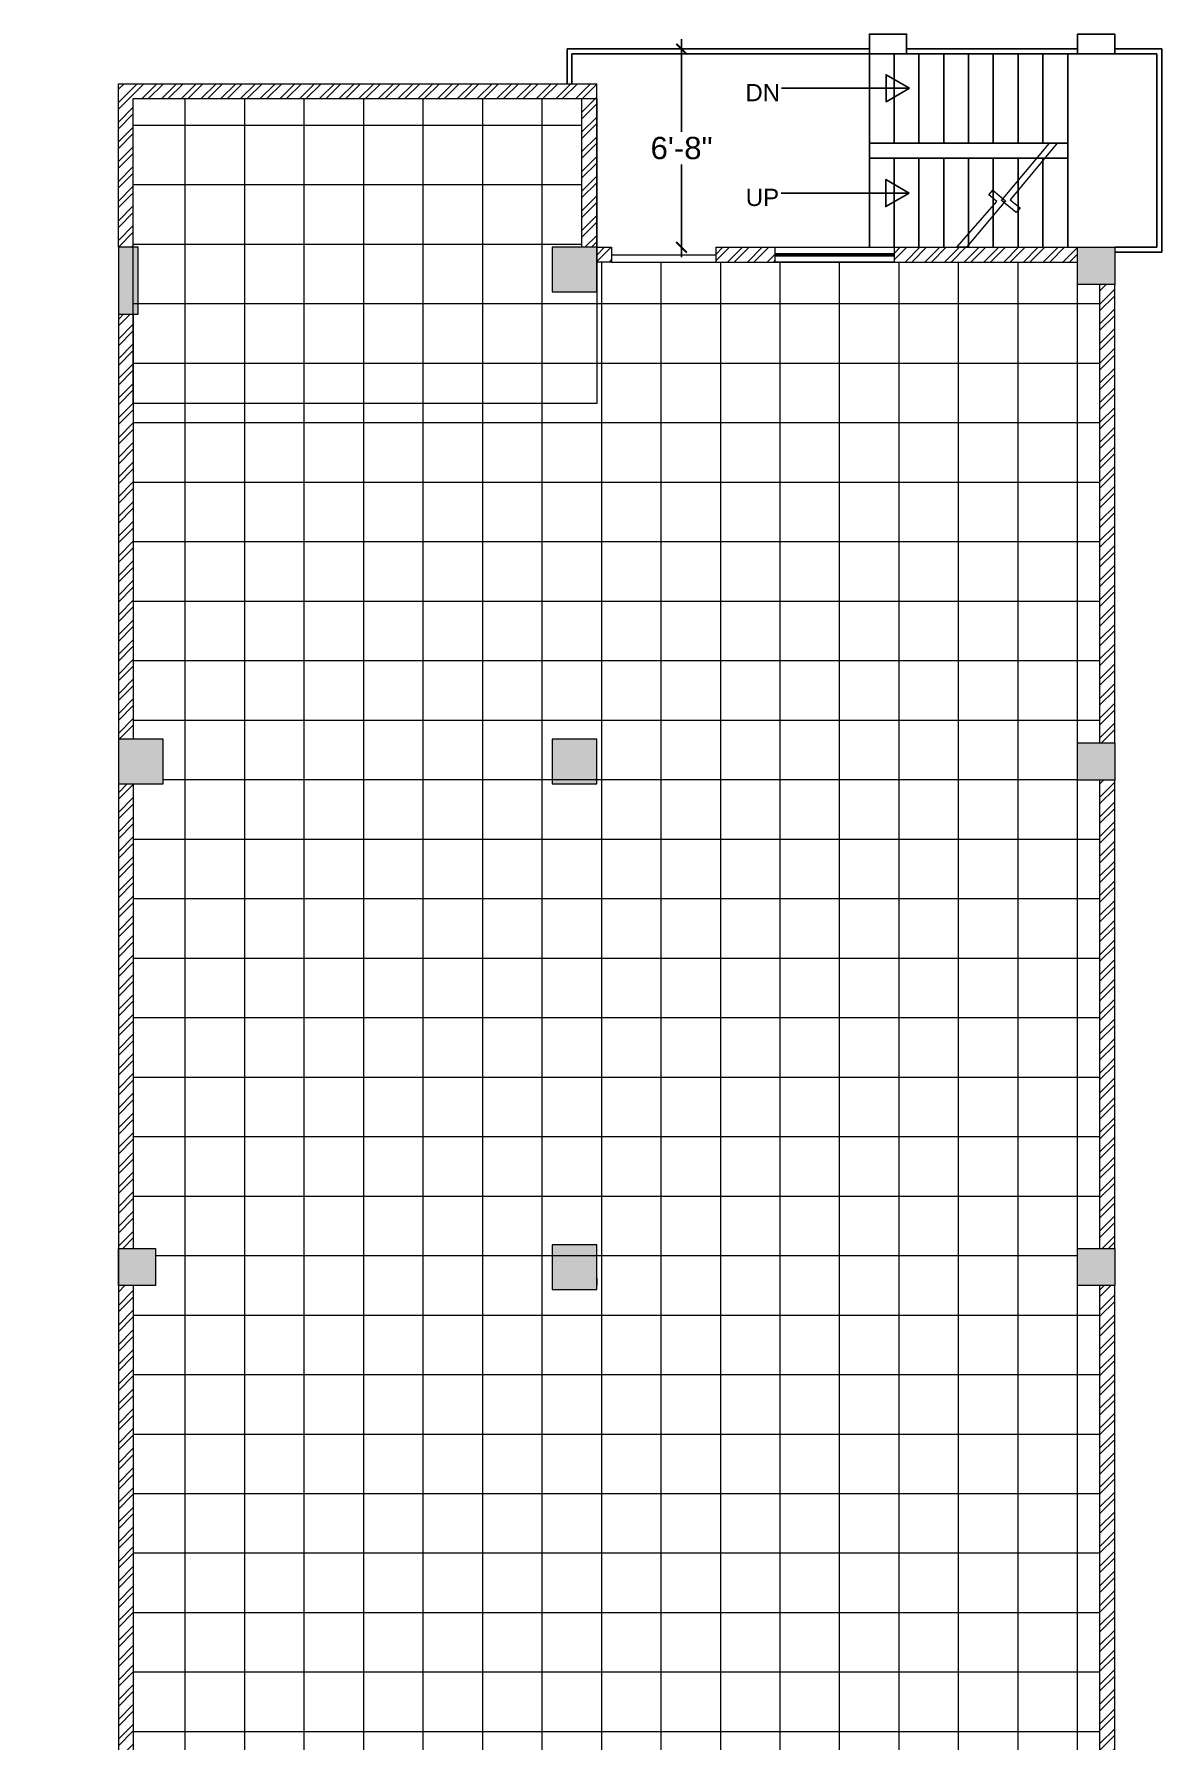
# Model space of a CAD drawing. Header units: inches. Extents: x 111501 to 134888, y 46021 to 52102.
# Drawn here: x 114201 to 114656, y 51413 to 52102 of the extents above; entities that cross this region are included whole.
import ezdxf
from ezdxf.enums import TextEntityAlignment as Align
from ezdxf.lldxf.tags import DXFTag

# ---------------------------------------------------------------- set-up
doc = ezdxf.new("R2010")
doc.units = ezdxf.units.IN
doc.header["$MEASUREMENT"] = 0
for name, color, linetype in [('10', 1, 'Continuous'), ('D', 251, 'Continuous'), ('RO', 7, 'Continuous'), ('staircase', 6, 'Continuous')]:
    doc.layers.add(name, color=color, linetype=linetype)
for name, color, linetype, lineweight in [('column', 252, 'Continuous', 9), ('DOOR', 1, 'Continuous', 0), ('FURNITURE', 14, 'Continuous', 18), ('wall', 7, 'Continuous', 9), ('window', 140, 'Continuous', 15)]:
    doc.layers.add(name, color=color, linetype=linetype, lineweight=lineweight)
doc.styles.add('A', font='arial.ttf')
doc.styles.get("Standard").update_dxf_attribs({"font": 'txt.shx', "height": 6})
tags = doc.linetypes.add('DASHED2', pattern=[0.375, 0.25, -0.125]).pattern_tags.tags
tags[6:7] = [DXFTag(74, 4), DXFTag(75, 0), DXFTag(340, '0'), DXFTag(46, 1.0), DXFTag(50, 0.0), DXFTag(44, 0.0), DXFTag(45, 0.0)]
tags[4:5] = [DXFTag(74, 4), DXFTag(75, 0), DXFTag(340, '0'), DXFTag(46, 1.0), DXFTag(50, 0.0), DXFTag(44, 0.0), DXFTag(45, 0.0)]
doc.dimstyles.new('Standard$0', dxfattribs={"dimtxt": 4, "dimasz": 2, "dimexe": 0.125, "dimexo": 0.125, "dimgap": 0.25, "dimtad": 0, "dimtih": 1, "dimtoh": 1, "dimdec": 1, "dimlfac": -1, "dimzin": 0, "dimdsep": 46, "dimlunit": 4, "dimtxsty": 'Standard', "dimblk": 'OBLIQUE', "dimblk1": 'DOTSMALL', "dimblk2": 'DOTSMALL', "dimcen": 0, "dimse1": 1, "dimse2": 1, "dimadec": 0, "dimazin": 0, "dimtfac": 1, "dimtdec": 1, "dimtofl": 0, "dimtmove": 0, "dimatfit": 3, "dimfxl": 1, "dimtolj": 1, "dimtzin": 0, "dimarcsym": 0})
pattern_1 = [(45, (15307.584, 4082.624), (-3.97747564, 3.97747564), []), (45, (15310.2355, 4082.624), (-3.97747564, 3.97747564), [])]

# ---------------------------------------------------------------- blocks, each defined once
blk = doc.blocks.new('_ARCHTICK')
at = {"color": 0, "linetype": 'ByBlock', "lineweight": -2}
blk.add_solid([(0.4, 0.31), (0.31, 0.4), (-0.31, -0.4), (-0.4, -0.31)], dxfattribs=at)
blk = doc.blocks.new('*D1690')
at = {"layer": 'D', "color": 5, "linetype": 'Continuous', "lineweight": 25, "transparency": 16777216}
for p, q in [((114462.1, 52099.94), (114462.1, 52062.53)), ((114462.1, 52011.94), (114462.1, 52049.34))]:
    blk.add_line(p, q, dxfattribs=at)
at = {"layer": 'Defpoints', "color": 0, "linetype": 'Continuous', "lineweight": 5, "transparency": 16777216}
for p in [(114462.1, 52095.94), (114470.1, 52095.94), (114475.88, 52015.94)]:
    blk.add_point(p, dxfattribs=at)
at = {"layer": 'D', "color": 5, "linetype": 'Continuous', "lineweight": 25, "transparency": 16777216, "xscale": 6, "yscale": 6, "zscale": 6}
for p, rotation in [((114462.1, 52095.94), 90), ((114462.1, 52015.94), 270)]:
    blk.add_blockref('_ARCHTICK', p, dxfattribs=dict(at, rotation=rotation))
at = {"layer": 'D', "linetype": 'Continuous', "transparency": 16777216, "insert": (114462.1, 52055.94), "char_height": 9, "attachment_point": 5, "style": 'A'}
blk.add_mtext('\\A1;6\'-8"', dxfattribs=at)
blk = doc.blocks.new('_Oblique')
at = {"color": 0, "linetype": 'ByBlock', "lineweight": -2}
blk.add_line((-0.5, -0.5), (0.5, 0.5), dxfattribs=at)

msp = doc.modelspace()

# ---------------------------------------------------------------- hatches: boundary and pattern name
at = {"layer": 'column'}
h = msp.add_hatch(color=256, dxfattribs=at)
h.paths.add_polyline_path([(114409.88, 52015.94), (114409.88, 51997.94), (114427.88, 51997.94), (114427.88, 52015.94)])
h.paths.add_polyline_path([(114234.88, 52015.94), (114234.88, 51988.94), (114242.88, 51988.94), (114242.88, 52015.94)])
h = msp.add_hatch(color=256, dxfattribs=at)
h.paths.add_polyline_path([(114621.88, 52011.99), (114621.88, 52000.99), (114632.88, 52000.99), (114632.88, 52011.99)])
h.paths.add_polyline_path([(114632.88, 52011.99), (114632.88, 52015.99), (114621.88, 52015.99), (114621.88, 52011.99)])
h.paths.add_polyline_path([(114632.88, 52000.99), (114636.88, 52000.99), (114636.88, 52011.99), (114632.88, 52011.99)])
h.paths.add_polyline_path([(114636.88, 52015.99), (114632.88, 52015.99), (114632.88, 52011.99), (114636.88, 52011.99)])
msp.add_hatch(color=256, dxfattribs=at).paths.add_polyline_path([(114234.88, 51817.51), (114234.88, 51799.51), (114252.88, 51799.51), (114252.88, 51817.51)])
h = msp.add_hatch(color=256, dxfattribs=at)
h.paths.add_polyline_path([(114409.88, 51409.65), (114409.88, 51391.65), (114427.88, 51391.65), (114427.88, 51409.65)])
h.paths.add_polyline_path([(114409.88, 51613.58), (114409.88, 51595.58), (114427.88, 51595.58), (114427.88, 51613.58)])
h.paths.add_polyline_path([(114409.88, 51817.51), (114409.88, 51799.51), (114427.88, 51799.51), (114427.88, 51817.51)])
h = msp.add_hatch(color=256, dxfattribs=at)
h.paths.add_polyline_path([(114621.88, 51812.06), (114621.88, 51801.06), (114632.88, 51801.06), (114632.88, 51812.06)])
h.paths.add_polyline_path([(114632.88, 51812.06), (114632.88, 51816.06), (114621.88, 51816.06), (114621.88, 51812.06)])
h.paths.add_polyline_path([(114632.88, 51801.06), (114636.88, 51801.06), (114636.88, 51812.06), (114632.88, 51812.06)])
h.paths.add_polyline_path([(114636.88, 51816.06), (114632.88, 51816.06), (114632.88, 51812.06), (114636.88, 51812.06)])
h = msp.add_hatch(color=256, dxfattribs=at)
h.paths.add_polyline_path([(114234.88, 51608.13), (114234.88, 51597.13), (114245.88, 51597.13), (114245.88, 51608.13)])
h.paths.add_polyline_path([(114245.88, 51608.13), (114245.88, 51612.13), (114234.88, 51612.13), (114234.88, 51608.13)])
h.paths.add_polyline_path([(114245.88, 51597.13), (114249.88, 51597.13), (114249.88, 51608.13), (114245.88, 51608.13)])
h.paths.add_polyline_path([(114249.88, 51612.13), (114245.88, 51612.13), (114245.88, 51608.13), (114249.88, 51608.13)])
h = msp.add_hatch(color=256, dxfattribs=at)
h.paths.add_polyline_path([(114621.88, 51608.13), (114621.88, 51597.13), (114632.88, 51597.13), (114632.88, 51608.13)])
h.paths.add_polyline_path([(114632.88, 51608.13), (114632.88, 51612.13), (114621.88, 51612.13), (114621.88, 51608.13)])
h.paths.add_polyline_path([(114632.88, 51597.13), (114636.88, 51597.13), (114636.88, 51608.13), (114632.88, 51608.13)])
h.paths.add_polyline_path([(114636.88, 51612.13), (114632.88, 51612.13), (114632.88, 51608.13), (114636.88, 51608.13)])
at = {"layer": 'wall', "lineweight": 5}
h = msp.add_hatch(dxfattribs=at)
h.set_pattern_fill('ANSI32', color=256, scale=15, style=0)
h.set_pattern_definition(pattern_1)
h.paths.add_polyline_path([(114234.88, 52015.94), (114234.88, 52081.94), (114427.88, 52081.94), (114427.88, 52015.94), (114421.88, 52015.94), (114421.88, 52075.94), (114240.88, 52075.94), (114240.88, 52015.94)])
h = msp.add_hatch(dxfattribs=at)
h.set_pattern_fill('ANSI32', color=256, scale=15, style=0)
h.set_pattern_definition(pattern_1)
h.paths.add_polyline_path([(114547.88, 52009.94), (114621.88, 52009.94), (114621.88, 52015.94), (114547.88, 52015.94)])
h.paths.add_polyline_path([(114475.88, 52015.94), (114475.88, 52009.94), (114499.88, 52009.94), (114499.88, 52015.94)])
h.paths.add_polyline_path([(114427.88, 52009.94), (114433.88, 52009.94), (114433.88, 52015.94), (114427.88, 52015.94)])
h = msp.add_hatch(dxfattribs=at)
h.set_pattern_fill('ANSI32', color=256, scale=15, style=0)
h.set_pattern_definition(pattern_1)
h.paths.add_polyline_path([(114630.88, 51612.08), (114636.88, 51612.08), (114636.88, 51801.01), (114630.88, 51801.01)])
h.paths.add_polyline_path([(114630.88, 51408.15), (114636.88, 51408.15), (114636.88, 51597.08), (114630.88, 51597.08)])
h.paths.add_polyline_path([(114630.88, 51816.01), (114636.88, 51816.01), (114636.88, 52000.94), (114630.88, 52000.94)])
h.paths.add_polyline_path([(114630.88, 51283.15), (114636.88, 51283.15), (114636.88, 51393.15), (114630.88, 51393.15)])
h = msp.add_hatch(dxfattribs=at)
h.set_pattern_fill('ANSI32', color=256, scale=15, style=0)
h.set_pattern_definition(pattern_1)
h.paths.add_polyline_path([(114234.88, 51612.08), (114240.88, 51612.08), (114240.88, 51799.51), (114234.88, 51799.51)])
h.paths.add_polyline_path([(114234.88, 51988.94), (114234.88, 51817.51), (114240.88, 51817.51), (114240.88, 51988.94)])
h = msp.add_hatch(dxfattribs=at)
h.set_pattern_fill('ANSI32', color=256, scale=15, style=0)
h.set_pattern_definition(pattern_1)
h.paths.add_polyline_path([(114200.88, 51277.15), (114200.88, 51283.15), (114234.88, 51283.15), (114234.88, 51393.15), (114240.88, 51393.15), (114240.88, 51384.67), (114240.88, 51366.62), (114240.88, 51357.66), (114240.88, 51339.61), (114240.88, 51331.15), (114240.88, 51313.09), (114240.88, 51302.19), (114240.88, 51284.14), (114240.88, 51277.15)])
h.paths.add_polyline_path([(114234.88, 51408.15), (114240.88, 51408.15), (114240.88, 51597.08), (114234.88, 51597.08)])

# ---------------------------------------------------------------- linework, layer by layer
at = {"layer": '10', "linetype": 'Continuous'}
for p, q in [((114554.04, 52080.1), (114502.4, 52080.1)), ((114553.92, 52037.83), (114502.28, 52037.83))]:
    msp.add_line(p, q, dxfattribs=at)
for points in [[(114554.04, 52080.1), (114544.6, 52074.65), (114544.6, 52085.55)], [(114553.92, 52037.83), (114544.48, 52032.38), (114544.48, 52043.28)]]:
    msp.add_lwpolyline(points, close=True, dxfattribs=at)
at = {"layer": 'column'}
for points in [[(114242.88, 51988.94), (114242.88, 52015.94), (114234.88, 52015.94), (114234.88, 51988.94)], [(114427.88, 52015.94), (114409.88, 52015.94), (114409.88, 51997.94), (114427.88, 51997.94)], [(114621.88, 52015.94), (114636.88, 52015.94), (114636.88, 52000.94), (114621.88, 52000.94)], [(114252.88, 51817.51), (114234.88, 51817.51), (114234.88, 51799.51), (114252.88, 51799.51)], [(114427.88, 51817.51), (114409.88, 51817.51), (114409.88, 51799.51), (114427.88, 51799.51)], [(114621.88, 51816.01), (114636.88, 51816.01), (114636.88, 51801.01), (114621.88, 51801.01)], [(114234.88, 51612.08), (114249.88, 51612.08), (114249.88, 51597.08), (114234.88, 51597.08)], [(114427.88, 51613.58), (114409.88, 51613.58), (114409.88, 51595.58), (114427.88, 51595.58)], [(114621.88, 51612.08), (114636.88, 51612.08), (114636.88, 51597.08), (114621.88, 51597.08)]]:
    msp.add_lwpolyline(points, close=True, dxfattribs=at)
at = {"layer": 'DOOR', "linetype": 'DASHED2'}
for p, q in [((114433.88, 52012.94), (114475.88, 52012.94)), ((114433.88, 52009.94), (114475.88, 52009.94))]:
    msp.add_line(p, q, dxfattribs=at)
at = {"layer": 'DOOR', "linetype": 'Continuous'}
for points in [[(114598.65, 52031.87), (114597.05, 52029.96), (114591.17, 52034.88), (114610.51, 52057.94), (114613.58, 52057.94), (114594.72, 52035.16), (114598.65, 52031.87)], [(114573.21, 52015.94), (114589.25, 52034.43), (114586.05, 52037.11), (114587.65, 52039.03), (114592.77, 52034.74), (114577, 52015.94), (114573.21, 52015.94)]]:
    msp.add_lwpolyline(points, dxfattribs=at)
at = {"layer": 'FURNITURE', "lineweight": 5}
msp.add_lwpolyline([(114427.88, 51600.08), (114427.88, 51597.08)], dxfattribs=at)
at = {"layer": 'RO', "color": 7, "linetype": 'Continuous'}
for points in [[(114537.88, 52093.94), (114552.88, 52093.94), (114552.88, 52101.94), (114537.88, 52101.94), (114537.88, 52093.94)], [(114621.88, 52093.94), (114636.88, 52093.94), (114636.88, 52101.94), (114621.88, 52101.94), (114621.88, 52093.94)]]:
    msp.add_lwpolyline(points, dxfattribs=at)
at = {"layer": 'staircase'}
for p, q in [((114415.88, 52081.94), (114415.88, 52095.94)), ((114415.88, 52095.94), (114537.88, 52095.94)), ((114417.88, 52081.94), (114417.88, 52093.94)), ((114417.88, 52093.94), (114653.88, 52093.94)), ((114537.88, 52057.94), (114537.88, 52093.94)), ((114547.88, 52057.94), (114547.88, 52093.94)), ((114552.88, 52095.94), (114621.88, 52095.94)), ((114557.88, 52057.94), (114557.88, 52093.94)), ((114567.88, 52057.94), (114567.88, 52093.94)), ((114577.88, 52057.94), (114577.88, 52093.94)), ((114587.88, 52057.94), (114587.88, 52093.94)), ((114597.88, 52057.94), (114597.88, 52093.94)), ((114607.88, 52057.94), (114607.88, 52093.94)), ((114617.88, 52057.94), (114617.88, 52093.94)), ((114636.88, 52095.94), (114655.88, 52095.94)), ((114653.88, 52015.94), (114653.88, 52093.94)), ((114655.88, 52013.94), (114655.88, 52095.94)), ((114537.88, 52057.94), (114617.88, 52057.94)), ((114537.88, 52051.94), (114537.88, 52057.94)), ((114617.88, 52051.94), (114617.88, 52057.94)), ((114537.88, 52051.94), (114609.88, 52051.94)), ((114537.88, 52015.94), (114537.88, 52051.94)), ((114547.88, 52015.94), (114547.88, 52051.94)), ((114557.88, 52015.94), (114557.88, 52051.94)), ((114567.88, 52015.94), (114567.88, 52051.94)), ((114577.88, 52015.94), (114577.88, 52051.94)), ((114587.88, 52015.94), (114587.88, 52051.94)), ((114597.88, 52015.94), (114597.88, 52051.94)), ((114607.88, 52015.94), (114607.88, 52051.94)), ((114609.88, 52051.94), (114617.88, 52051.94)), ((114617.88, 52015.94), (114617.88, 52051.94)), ((114636.88, 52015.94), (114653.88, 52015.94)), ((114636.88, 52013.94), (114655.88, 52013.94))]:
    msp.add_line(p, q, dxfattribs=at)
at = {"layer": 'wall'}
for p, q in [((114234.88, 52081.94), (114427.88, 52081.94)), ((114234.88, 52015.94), (114234.88, 52081.94)), ((114427.88, 52015.94), (114427.88, 52081.94)), ((114240.88, 52075.94), (114421.88, 52075.94)), ((114240.88, 52015.94), (114240.88, 52075.94)), ((114421.88, 52015.94), (114421.88, 52075.94)), ((114475.88, 52015.94), (114475.88, 52009.94)), ((114475.88, 52015.94), (114621.88, 52015.94)), ((114475.88, 52009.94), (114621.88, 52009.94)), ((114630.88, 51816.01), (114630.88, 52000.94)), ((114636.88, 51816.01), (114636.88, 52000.94)), ((114234.88, 51988.94), (114234.88, 51817.51)), ((114240.88, 51988.94), (114240.88, 51817.51)), ((114234.88, 51801.01), (114234.88, 51408.15)), ((114240.88, 51799.51), (114240.88, 51612.08)), ((114630.88, 51612.08), (114630.88, 51801.01)), ((114636.88, 51612.08), (114636.88, 51801.01)), ((114240.88, 51597.08), (114240.88, 51408.15)), ((114630.88, 51408.15), (114630.88, 51597.08)), ((114636.88, 51408.15), (114636.88, 51597.08))]:
    msp.add_line(p, q, dxfattribs=at)
at = {"layer": 'wall', "color": 254, "lineweight": 5}
for p, q in [((114261.88, 51066.23), (114261.88, 52075.94)), ((114285.88, 51066.23), (114285.88, 52075.94)), ((114309.88, 51066.23), (114309.88, 52075.94)), ((114333.88, 51284.65), (114333.88, 52075.94)), ((114357.88, 51081.23), (114357.88, 52075.94)), ((114381.88, 51081.23), (114381.88, 52075.94)), ((114405.88, 51081.23), (114405.88, 52075.94)), ((114240.88, 52065.23), (114421.88, 52065.23)), ((114240.88, 52041.23), (114421.88, 52041.23)), ((114240.88, 52017.23), (114421.88, 52017.23)), ((114429.88, 51081.23), (114429.88, 52009.94)), ((114453.88, 51081.23), (114453.88, 52009.94)), ((114477.88, 51081.23), (114477.88, 52009.94)), ((114501.88, 51081.23), (114501.88, 52009.94)), ((114525.88, 51081.23), (114525.88, 52009.94)), ((114549.88, 51081.23), (114549.88, 52009.94)), ((114573.88, 51081.23), (114573.88, 52009.94)), ((114597.88, 51081.23), (114597.88, 52009.94)), ((114621.88, 51081.23), (114621.88, 52009.94)), ((114240.88, 51993.23), (114630.88, 51993.23)), ((114240.88, 51969.23), (114630.88, 51969.23)), ((114240.88, 51945.23), (114630.88, 51945.23)), ((114240.88, 51921.23), (114630.88, 51921.23)), ((114240.88, 51897.23), (114630.88, 51897.23)), ((114240.88, 51873.23), (114630.88, 51873.23)), ((114240.88, 51849.23), (114630.88, 51849.23)), ((114240.88, 51825.23), (114630.88, 51825.23)), ((114252.88, 51801.23), (114621.88, 51801.23)), ((114240.88, 51777.23), (114630.88, 51777.23)), ((114240.88, 51753.23), (114630.88, 51753.23)), ((114240.88, 51729.23), (114630.88, 51729.23)), ((114240.88, 51705.23), (114630.88, 51705.23)), ((114240.88, 51681.23), (114630.88, 51681.23)), ((114240.88, 51657.23), (114630.88, 51657.23)), ((114240.88, 51633.23), (114630.88, 51633.23)), ((114249.88, 51609.23), (114621.88, 51609.23)), ((114240.88, 51585.23), (114630.88, 51585.23)), ((114240.88, 51561.23), (114630.88, 51561.23)), ((114240.88, 51537.23), (114630.88, 51537.23)), ((114240.88, 51513.23), (114630.88, 51513.23)), ((114240.88, 51489.23), (114630.88, 51489.23)), ((114240.88, 51465.23), (114630.88, 51465.23)), ((114240.88, 51441.23), (114630.88, 51441.23)), ((114240.88, 51417.23), (114630.88, 51417.23))]:
    msp.add_line(p, q, dxfattribs=at)
at = {"layer": 'wall', "lineweight": 5}
for p, q in [((114427.88, 52015.94), (114433.88, 52015.94)), ((114433.88, 52015.94), (114433.88, 52009.94)), ((114475.88, 52015.94), (114475.88, 52009.94)), ((114475.88, 52015.94), (114475.88, 52009.94)), ((114547.88, 52015.94), (114547.88, 52009.94)), ((114433.88, 52009.94), (114427.88, 52009.94))]:
    msp.add_line(p, q, dxfattribs=at)
for points in [[(114427.88, 51952.94), (114240.88, 51952.94), (114240.88, 52075.94), (114427.88, 52075.94)], [(114499.88, 52015.94), (114547.88, 52015.94), (114547.88, 52009.94), (114499.88, 52009.94)]]:
    msp.add_lwpolyline(points, close=True, dxfattribs=at)
at = {"layer": 'window', "color": 5, "lineweight": 5}
for p, q in [((114499.88, 52013.44), (114547.88, 52013.44)), ((114499.88, 52012.94), (114547.88, 52012.94)), ((114499.88, 52012.44), (114547.88, 52012.44))]:
    msp.add_line(p, q, dxfattribs=at)

# ---------------------------------------------------------------- texts
at = {"layer": 'D', "style": 'A'}
for s, p in [('DN', (114494.84, 52074.88)), ('UP', (114494.72, 52032.61))]:
    msp.add_text(s, height=6.95, dxfattribs=at).set_placement(p, align=Align.CENTER)

# ---------------------------------------------------------------- dimensions: what is measured, and where the dimension line sits
at = {"layer": 'D', "color": 7, "linetype": 'Continuous'}
dim = msp.add_linear_dim(base=(114462.1, 52095.94), p1=(114475.88, 52015.94), p2=(114470.1, 52095.94), angle=90, dimstyle='Standard$0', override={"dimtxt": 9, "dimasz": 6, "dimexe": 4, "dimexo": 4, "dimgap": 2, "dimtxsty": 'A', "dimblk1": 'ARCHTICK', "dimblk2": 'ARCHTICK', "dimsah": 1, "dimdle": 4, "dimclrd": 5, "dimclre": 1, "dimclrt": 256, "dimfrac": 2, "dimlwd": 25}, dxfattribs=at)
dim.commit()
dim.dimension.update_dxf_attribs({"geometry": '*D1690', "text_midpoint": (114462.1, 52055.94)})

doc.saveas('drawing.dxf')
